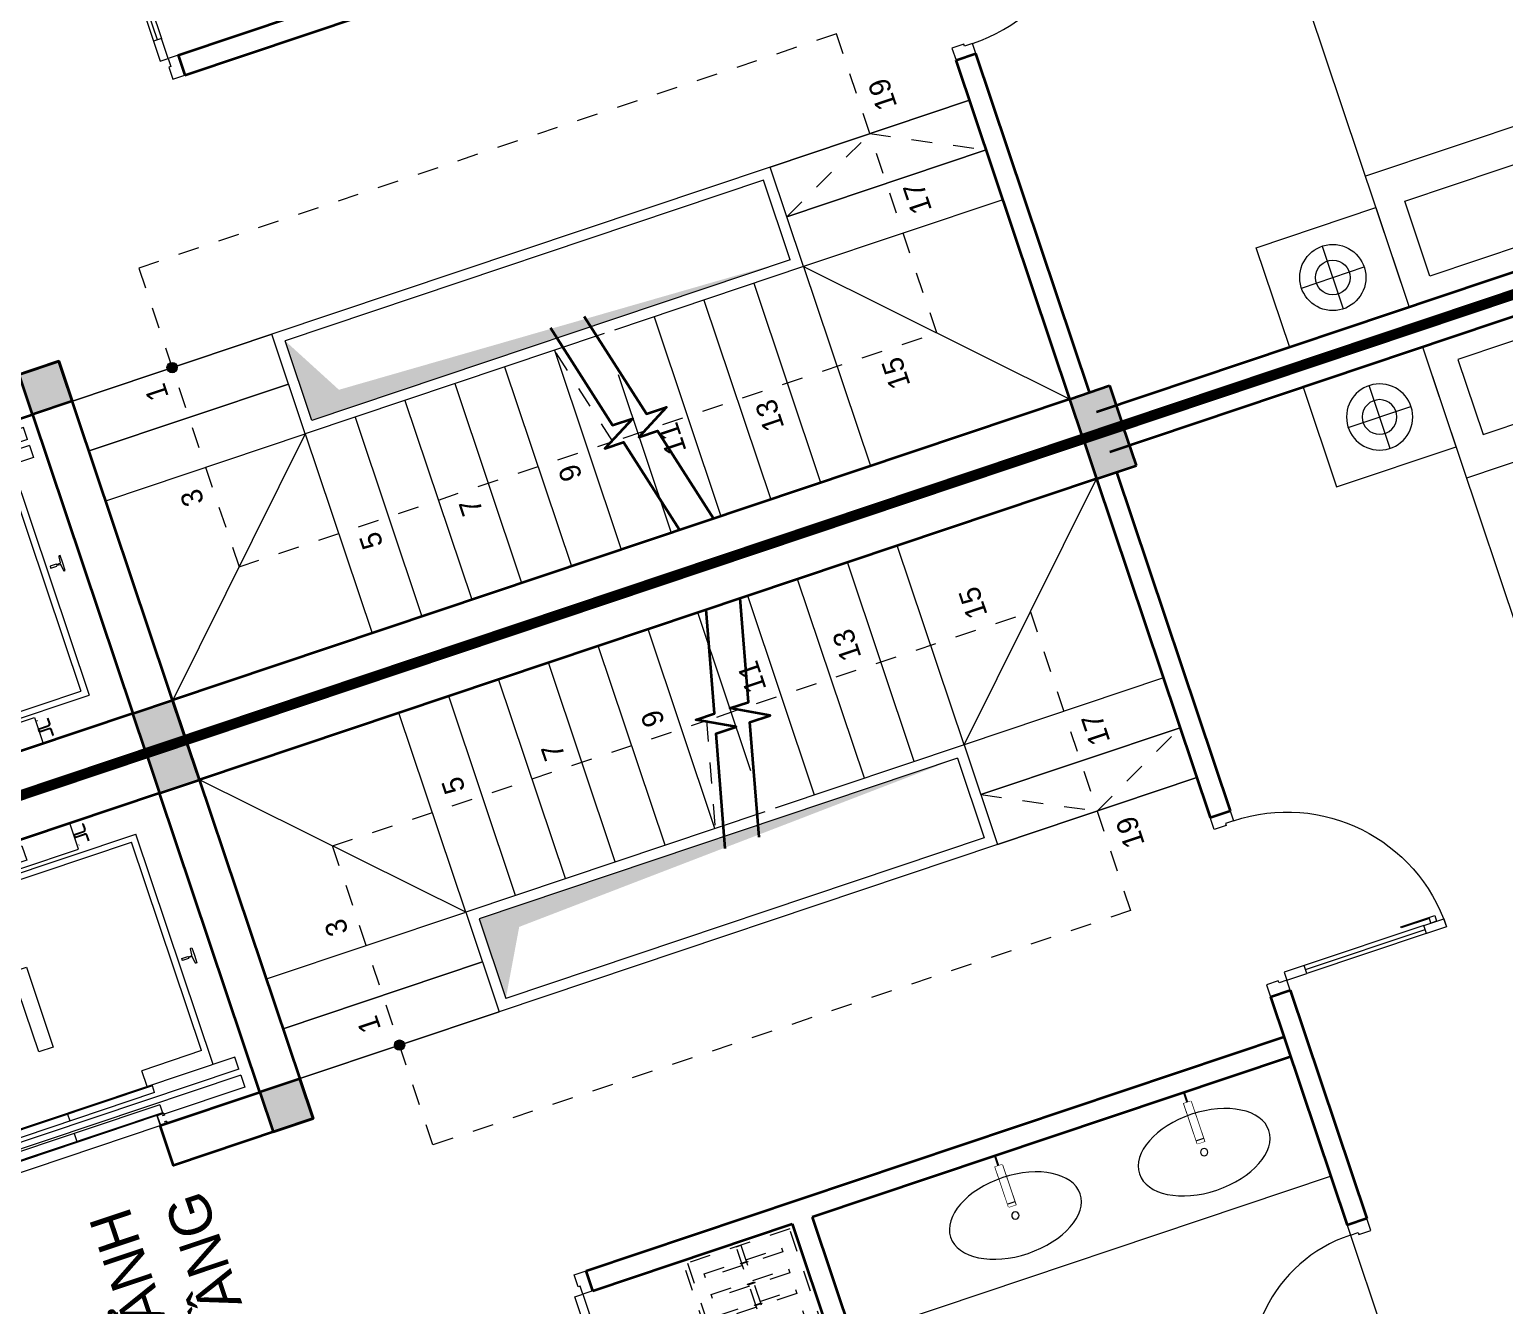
# Model space of a CAD drawing. Header units: metres. Extents: x 568332 to 569219, y 2065964 to 2066430.
# Drawn here: x 568604.27 to 568611.28, y 2066194.22 to 2066200.29 of the extents above; entities that cross this region are included whole.
import ezdxf

# ---------------------------------------------------------------- set-up
doc = ezdxf.new("R2010")
doc.units = ezdxf.units.M
for name, pattern in [('$AUDIT_BAD_LTYPE2', [0]), ('CENTER', [2, 1.25, -0.25, 0.25, -0.25]), ('HIDDEN', [0.375, 0.25, -0.125]), ('HIDDEN2', [0.1875, 0.125, -0.0625]), ('X-5M-G-MB PHONGNGU$0$HIDDEN2', [0.1875, 0.125, -0.0625])]:
    doc.linetypes.add(name, pattern=pattern)
doc.layers.get('0').update_dxf_attribs({"linetype": 'CONTINUOUS'})
doc.layers.get('DEFPOINTS').update_dxf_attribs({"linetype": 'CONTINUOUS'})
for name, color, linetype, lineweight in [('-CENTER', 143, 'CENTER', 13), ('-CONCRETE', 1, 'CONTINUOUS', 35), ('-DOOR', 137, 'CONTINUOUS', 9), ('-FURNITURE', 46, 'CONTINUOUS', 9), ('-HATCH', 8, 'CONTINUOUS', 5), ('-KH', 143, 'CONTINUOUS', 13), ('-LINE1', 7, 'CONTINUOUS', 18), ('-LINE2', 252, 'CONTINUOUS', 9), ('-TEXT', 7, 'CONTINUOUS', 15), ('-WALL', 4, 'CONTINUOUS', 35)]:
    doc.layers.add(name, color=color, linetype=linetype, lineweight=lineweight)
doc.layers.add('-RANH GIOI LO DAT', color=12, linetype='CONTINUOUS')
doc.styles.add('T1', font='', dxfattribs={"height": 200})
doc.styles.add('vnavanth', font='', dxfattribs={"width": 0.8})
doc.styles.get('T1').set_extended_font_data('VNgeometric Light')
doc.styles.get('vnavanth').set_extended_font_data('.VnAvantH')

# ---------------------------------------------------------------- blocks, each defined once
blk = doc.blocks.new('Sink_Cicle')
blk.add_lwpolyline([(17.49999987077899, -50.00226151314564), (-17.49999987077899, -49.99773848685436), (-17.51615354442038, -252.2967581441626), (17.48384613892995, -252.3012811850058)], close=True)
blk.add_circle((0, -300), 17.5)
at = {"layer": 'DEFPOINTS'}
blk.add_line((0, -100), (0, 0), dxfattribs=at)
blk.add_wipeout([(17.499999870775355, -50.00226151314928), (-17.49999987078263, -49.99773848685436), (-17.516153544427652, -252.29675814416623), (17.48384613892631, -252.3012811850058)])
at = {"layer": '-FURNITURE', "linetype": 'Continuous'}
blk.add_ellipse((0, -300), major_axis=(-325, 0), ratio=0.5846153846153846, dxfattribs=at)
blk.add_line((-17.51421511289664, -237.2967582757119), (17.48578462866135, -237.3012813020032))
blk = doc.blocks.new('*U238')
at = {"linetype": 'X-5M-G-MB PHONGNGU$0$HIDDEN2'}
for points in [[(0, 600.0000000004657), (0, 0), (1254.545454600615, -3.99789616864818e-10), (1254.545454600615, 600.0000000000658)], [(1234.545454600615, 579.9996613719925), (1234.545454600615, 19.99966137199266), (20, 20.00000000046566), (20, 580.0000000004657)], [(1234.545454600615, 286.6991212950747), (1234.545454600615, 313.0991212949815), (20, 313.0991212953813), (19.99999859370291, 286.6991212952417)], [(113.7817614636733, 319.1750910408318), (109.4317788550979, 319.1750910408318), (109.4317788550979, 280.441767644881), (113.7817614636733, 280.441767644881)], [(227.7817614636733, 319.1750910407849), (223.4317788550979, 319.1750910407849), (223.4317788550979, 280.4417676448341), (227.7817614636733, 280.4417676448341)], [(341.7817614636733, 319.175091040738), (337.4317788550979, 319.175091040738), (337.4317788550979, 280.4417676447872), (341.7817614636733, 280.4417676447872)], [(455.7817614636733, 319.1750910406911), (451.4317788550979, 319.1750910406911), (451.4317788550979, 280.4417676447403), (455.7817614636733, 280.4417676447403)], [(569.7817614636733, 319.1750910406442), (565.431778855098, 319.1750910406442), (565.431778855098, 280.4417676446934), (569.7817614636733, 280.4417676446934)], [(683.7817614636733, 319.1750910405973), (679.431778855098, 319.1750910405973), (679.431778855098, 280.4417676446465), (683.7817614636733, 280.4417676446465)], [(797.7817614636733, 319.1750910405504), (793.431778855098, 319.1750910405504), (793.431778855098, 280.4417676445996), (797.7817614636733, 280.4417676445996)], [(911.7817614636733, 319.1750910405035), (907.431778855098, 319.1750910405035), (907.431778855098, 280.4417676445527), (911.7817614636733, 280.4417676445527)], [(1025.781761463673, 319.1750910404566), (1021.431778855098, 319.1750910404566), (1021.431778855098, 280.4417676445057), (1025.781761463673, 280.4417676445057)], [(1139.781761463673, 319.1750910404097), (1135.431778855098, 319.1750910404097), (1135.431778855098, 280.4417676444588), (1139.781761463673, 280.4417676444588)]]:
    blk.add_lwpolyline(points, close=True, dxfattribs=at)
for points in [[(122.2409142897814, 313.1103512093413), (122.2409142897814, 515.2497102723445), (100.1765458012815, 515.2497102723445), (100.1765458012815, 313.1103512093413)], [(236.2409142897814, 313.1103512092944), (236.2409142897814, 515.2497102722975), (214.1765458012815, 515.2497102722975), (214.1765458012815, 313.1103512092944)], [(350.2409142897814, 313.1103512092475), (350.2409142897814, 515.2497102722507), (328.1765458012815, 515.2497102722507), (328.1765458012815, 313.1103512092475)], [(464.2409142897814, 313.1103512092006), (464.2409142897814, 515.2497102722037), (442.1765458012815, 515.2497102722037), (442.1765458012815, 313.1103512092006)], [(578.2409142897814, 313.1103512091537), (578.2409142897814, 515.2497102721569), (556.1765458012815, 515.2497102721569), (556.1765458012815, 313.1103512091537)], [(692.2409142897814, 313.1103512091068), (692.2409142897814, 515.24971027211), (670.1765458012815, 515.24971027211), (670.1765458012815, 313.1103512091068)], [(806.2409142897814, 313.1103512090599), (806.2409142897814, 515.249710272063), (784.1765458012815, 515.249710272063), (784.1765458012815, 313.1103512090599)], [(920.2409142897814, 313.110351209013), (920.2409142897814, 515.2497102720162), (898.1765458012815, 515.2497102720162), (898.1765458012815, 313.110351209013)], [(1034.240914289781, 313.1103512089661), (1034.240914289781, 515.2497102719692), (1012.176545801281, 515.2497102719692), (1012.176545801281, 313.1103512089661)], [(1148.240914289781, 313.1103512089192), (1148.240914289781, 515.2497102719224), (1126.176545801281, 515.2497102719224), (1126.176545801281, 313.1103512089192)], [(100.1765458012815, 286.7103512094345), (100.1765458012815, 92.0852110228024), (122.2409142897814, 92.0852110228024), (122.2409142897814, 286.7103512094345)], [(214.1765458012815, 286.7103512093876), (214.1765458012815, 92.08521102275549), (236.2409142897814, 92.08521102275549), (236.2409142897814, 286.7103512093876)], [(328.1765458012815, 286.7103512093407), (328.1765458012815, 92.08521102270858), (350.2409142897814, 92.08521102270858), (350.2409142897814, 286.7103512093407)], [(442.1765458012815, 286.7103512092938), (442.1765458012815, 92.08521102266168), (464.2409142897814, 92.08521102266168), (464.2409142897814, 286.7103512092938)], [(556.1765458012815, 286.7103512092469), (556.1765458012815, 92.08521102261477), (578.2409142897814, 92.08521102261477), (578.2409142897814, 286.7103512092469)], [(670.1765458012815, 286.7103512092), (670.1765458012815, 92.08521102256786), (692.2409142897814, 92.08521102256786), (692.2409142897814, 286.7103512092)], [(784.1765458012815, 286.7103512091531), (784.1765458012815, 92.08521102252095), (806.2409142897814, 92.08521102252095), (806.2409142897814, 286.7103512091531)], [(898.1765458012815, 286.7103512091062), (898.1765458012815, 92.08521102247404), (920.2409142897814, 92.08521102247404), (920.2409142897814, 286.7103512091062)], [(1012.176545801281, 286.7103512090592), (1012.176545801281, 92.08521102242715), (1034.240914289781, 92.08521102242715), (1034.240914289781, 286.7103512090592)], [(1126.176545801281, 286.7103512090123), (1126.176545801281, 92.08521102238024), (1148.240914289781, 92.08521102238024), (1148.240914289781, 286.7103512090123)]]:
    blk.add_lwpolyline(points, dxfattribs=at)
blk = doc.blocks.new('X-5M-DH-2-CORE$0$A$C75E80C28')
at = {"layer": '-LINE2', "linetype": 'Continuous', "ltscale": 2}
for p, q in [((-510.0000099998433, -21.5000000000291), (-510.0000099998579, -50.60000000000582)), ((-506.8000099998899, -21.5000000000291), (-510.0000099998433, -21.5000000000291)), ((-506.8000099998899, -21.5000000000291), (-506.8000099999044, -50.60000000000582)), ((-456.2000100000296, -56.79999999998836), (-500.6000099999364, -56.80000000001746)), ((-456.2000100000441, -60), (-500.600009999951, -60.0000000000291)), ((-456.2000100000296, -70), (-500.6000099999364, -70.0000000000291)), ((-453.2000100000441, -63), (-453.2000100000296, -67)), ((-450.0000099998579, -63), (-450.0000099998433, -67)), ((450.0000100000616, -63), (450.0000100000761, -67)), ((453.200010000015, -63), (453.2000100000296, -67)), ((456.2000100000296, -56.79999999998836), (500.6000100000529, -56.79999999998836)), ((456.200010000015, -60), (500.6000100000383, -60)), ((456.2000100000296, -70), (500.6000100000529, -70)), ((506.8000100001227, -21.5), (510.0000100000761, -21.5)), ((506.8000100001227, -21.5), (506.8000100001082, -50.59999999997672)), ((510.0000100000761, -21.5), (510.0000100000616, -50.59999999997672)), ((-556.8000102631631, -112.4999999912397), (-560.0000102631166, -112.4999999912397)), ((-510.0000099998579, -108.5000000000291), (-510.0000099998433, -79.39999999999418)), ((-506.8000099999044, -108.5000000000291), (-506.8000099998899, -79.39999999999418)), ((-456.2000100000296, -73.19999999995343), (-500.6000099999364, -73.19999999998254)), ((456.2000100000296, -73.19999999995343), (500.6000100000529, -73.19999999995343)), ((456.800009736864, -112.4999999912397), (460.0000097368174, -112.4999999912397)), ((506.8000100001227, -108.5), (506.8000100001227, -79.39999999996508)), ((510.0000100000761, -108.5), (510.0000100000761, -79.39999999996508)), ((-731.0000002632733, -148.9999999649008), (730.9999997367267, -148.9999999649299)), ((-731.0000002698944, -1304.999999934109), (-731.0000002632733, -148.9999999649008)), ((-700.0000002632733, -178.9999999649008), (699.9999997367267, -178.9999999649299)), ((-700.0000002699089, -1224.999999934109), (-700.0000002632733, -178.9999999649008)), ((699.9999997300911, -1224.999999934109), (699.9999997367267, -178.9999999649299)), ((730.9999997301056, -1304.999999934109), (730.9999997367267, -148.9999999649299)), ((-700.0000002699089, -1224.999999934109), (-400.0000002699089, -1224.999999934138)), ((-400.0000002698944, -1304.999999934138), (-400.0000002699089, -1224.999999934138)), ((699.9999997300911, -1224.999999934109), (399.9999997300911, -1224.999999934109)), ((399.9999997301056, -1304.999999934109), (399.9999997300911, -1224.999999934109)), ((839.9999997301056, -1304.999999934109), (-840.0000002698944, -1304.999999934109)), ((-840.0000002698944, -1364.999999934109), (-840.0000002698944, -1304.999999934109)), ((424.9999997301056, -1308.999999934109), (-425.0000002698944, -1308.999999934109)), ((-425.0000002699089, -1342.999999934109), (-425.0000002698944, -1308.999999934109)), ((-2.6989437174052e-07, -1308.999999934109), (-2.699089236557484e-07, -1342.999999934109)), ((424.9999997300911, -1342.999999934109), (424.9999997301056, -1308.999999934109)), ((839.9999997301056, -1364.999999934109), (839.9999997301056, -1304.999999934109)), ((839.9999997301056, -1364.999999934109), (-840.0000002698944, -1364.999999934109)), ((839.9999997301056, -1394.999999934109), (-840.0000002698944, -1394.999999934109)), ((-840.0000002698944, -1394.999999934109), (-840.0000002698944, -1454.999999934109)), ((424.9999997300911, -1342.999999934109), (-425.0000002699089, -1342.999999934109)), ((839.9999997301056, -1394.999999934109), (839.9999997301056, -1454.999999934109)), ((-840.0000002698944, -1454.999999934109), (-435.0000002698944, -1454.999999934109)), ((-435.0000002698944, -1449.999999934109), (-435.0000002699089, -1459.999999934109)), ((-435.0000002698944, -1449.999999934109), (-400.0000002698944, -1449.999999934138)), ((-435.0000002699089, -1459.999999934109), (-425.0000002699089, -1459.999999934109)), ((-433.4000002698012, -1451.599999934086), (-433.4000002698012, -1458.399999934074)), ((-433.4000002698012, -1451.599999934086), (-401.6000002697547, -1451.599999934086)), ((-433.4000002698012, -1458.399999934074), (-425.0000002698944, -1458.399999934074)), ((429.9999997300911, -1405.999999934138), (-430.0000002699089, -1405.999999934109)), ((-430.0000002699089, -1405.999999934109), (-430.0000002698944, -1445.999999934109)), ((429.9999997301056, -1445.999999934138), (-430.0000002698944, -1445.999999934109)), ((-425.0000002698944, -1458.399999934074), (-425.0000002699089, -1459.999999934109)), ((-401.6000002697547, -1451.599999934086), (-401.6000002697256, -1498.399999934074)), ((399.9999997301056, -1449.999999934109), (-400.0000002698944, -1449.999999934138)), ((-400.0000002698944, -1449.999999934138), (-400.0000002698653, -1499.999999934138)), ((-2.699089236557484e-07, -1405.999999934109), (-2.6989437174052e-07, -1445.999999934109)), ((399.9999997301056, -1449.999999934109), (399.9999997301347, -1499.999999934109)), ((434.9999997301056, -1449.999999934109), (399.9999997301056, -1449.999999934109)), ((401.5999997301988, -1451.599999934086), (401.5999997302279, -1498.399999934074)), ((433.3999997302453, -1451.599999934086), (401.5999997301988, -1451.599999934086)), ((433.3999997302453, -1458.399999934074), (424.9999997301056, -1458.399999934074)), ((424.9999997301056, -1458.399999934074), (424.9999997301056, -1459.999999934109)), ((434.9999997301056, -1459.999999934109), (424.9999997301056, -1459.999999934109)), ((429.9999997300911, -1405.999999934138), (429.9999997301056, -1445.999999934138)), ((433.3999997302453, -1451.599999934086), (433.3999997302453, -1458.399999934074)), ((434.9999997301056, -1449.999999934109), (434.9999997301056, -1459.999999934109)), ((839.9999997301056, -1454.999999934109), (434.9999997301056, -1454.999999934109)), ((-435.0000002698653, -1489.999999934109), (-435.0000002698653, -1499.999999934109)), ((-435.0000002698653, -1489.999999934109), (-425.0000002698653, -1489.999999934109)), ((-435.0000002698653, -1499.999999934109), (-400.0000002698653, -1499.999999934138)), ((-433.4000002697721, -1491.599999934086), (-433.4000002697721, -1498.399999934074)), ((-433.4000002697721, -1491.599999934086), (-425.0000002698653, -1491.599999934086)), ((-433.4000002697721, -1498.399999934074), (-401.6000002697256, -1498.399999934074)), ((-425.0000002698653, -1489.999999934109), (-425.0000002698653, -1491.599999934086)), ((434.9999997301347, -1499.999999934109), (399.9999997301347, -1499.999999934109)), ((433.3999997302744, -1498.399999934074), (401.5999997302279, -1498.399999934074)), ((424.9999997301347, -1489.999999934109), (424.9999997301347, -1491.599999934086)), ((434.9999997301347, -1489.999999934109), (424.9999997301347, -1489.999999934109)), ((433.3999997302744, -1491.599999934086), (424.9999997301347, -1491.599999934086)), ((433.3999997302744, -1491.599999934086), (433.3999997302744, -1498.399999934074)), ((434.9999997301347, -1489.999999934109), (434.9999997301347, -1499.999999934109))]:
    blk.add_line(p, q, dxfattribs=at)
for points in [[(-450.0000000000146, 0), (-450, -130), (450, -130), (449.9999999999854, 0)], [(-200, -29), (200.0000000001164, -29), (200.0000000001164, -101), (-200, -101)], [(-36.0000002632587, -583.9999999649008), (35.9999997367413, -583.9999999649008), (35.99999973675585, -983.9999999649008), (-36.00000026324415, -983.9999999649008)]]:
    blk.add_lwpolyline(points, close=True, dxfattribs=at)
for points in [[(-780.0000002632587, -788.9999999649008), (-751.0000002632587, -788.9999999649299, 0.414213562373095), (-750.0000002632733, -787.9999999649008), (-750.0000002632587, -783.9999999649008), (-750.0000002632587, -779.9999999649008, 0.414213562373095), (-751.0000002632733, -778.9999999649299), (-780.0000002632733, -778.9999999649881, -0.2569775838576673), (-784.1207396915852, -781.9399999648449), (-797.9000002631656, -781.939999964874, -0.414213562373095), (-800.9000002631656, -778.939999964874), (-804.0000002632587, -749.4999999649008, 0.414213562373095), (-807.0000002632587, -746.4999999649008), (-812.0000002632587, -746.4999999649008), (-812.0000002632587, -783.9999999649008), (-812.0000002632587, -821.4999999649008), (-807.0000002632587, -821.4999999649008, 0.414213562373095), (-804.0000002632587, -818.4999999649008), (-800.9000002631656, -789.0599999648693, -0.414213562373095), (-797.9000002631656, -786.0599999648693), (-784.1207396915852, -786.0599999648402, -0.2569775838576673), (-780.0000002632587, -788.9999999647553)], [(779.9999997367413, -788.9999999649299), (750.9999997367413, -788.9999999649008, -0.414213562373095), (749.9999997367267, -787.9999999649299), (749.9999997367413, -783.9999999649299), (749.9999997367413, -779.9999999649299, -0.414213562373095), (750.9999997367267, -778.9999999649008), (779.9999997368432, -778.9999999650172, 0.2569775838576673), (784.1207391653006, -781.939999964874), (797.899999736881, -781.9399999648449, 0.414213562373095), (800.899999736881, -778.9399999648449), (803.9999997367413, -749.4999999649008, -0.414213562373095), (806.9999997367413, -746.4999999649008), (811.9999997367413, -746.4999999649008), (811.9999997367413, -783.9999999649008), (811.9999997367413, -821.4999999649008), (806.9999997367413, -821.4999999649008, -0.414213562373095), (803.9999997367413, -818.4999999649008), (800.899999736881, -789.0599999648402, 0.414213562373095), (797.899999736881, -786.0599999648402), (784.1207391653006, -786.0599999648693, 0.2569775838576672), (779.9999997368577, -788.9999999647844)]]:
    blk.add_lwpolyline(points, format="xyb", dxfattribs=at)
for centre, radius, start, end in [((-500.600009999951, -50.60000000000582), 9.400000000001475, 180, 270), ((-500.6000099999364, -79.39999999999418), 9.399999999997844, 90, 180), ((-500.600009999951, -50.60000000000582), 6.200000000004374, 180, 270), ((-456.2000100000441, -63), 6.19999999999713, 0, 90), ((-456.2000100000441, -63), 3.000000000000045, 0, 90), ((-456.2000100000296, -67), 6.20000000000076, 270, 0), ((-456.2000100000296, -67), 2.999999999999834, 270, 0), ((456.200010000015, -63), 6.19999999999713, 90, 180), ((456.2000100000296, -67), 6.20000000000076, 180, 270), ((456.200010000015, -63), 3.000000000000045, 90, 180), ((456.2000100000296, -67), 2.999999999999834, 180, 270), ((500.6000100000383, -50.59999999997672), 6.200000000004374, 270, 0), ((500.6000100000383, -50.59999999997672), 9.400000000001475, 270, 0), ((500.6000100000529, -79.39999999996508), 9.399999999997844, 0, 90), ((-500.6000099999364, -79.39999999999418), 6.19999999999734, 90, 180), ((500.6000100000529, -79.39999999996508), 6.19999999999734, 0, 90)]:
    blk.add_arc(centre, radius, start, end, dxfattribs=at)
blk = doc.blocks.new('A$C5C575821')
at = {"layer": '-CONCRETE'}
h = blk.add_hatch(color=256, dxfattribs=at)
h.dxf.hatch_style = 1
h.paths.add_polyline_path([(-0.00237559899687767, 200.0000000000146), (-0.00237559899687767, 1.455191522836685e-11), (199.9976244010031, 1.455191522836685e-11), (199.9976244010031, 200.0000000000146)])
blk.add_lwpolyline([(-0.00237559899687767, 1.455191522836685e-11), (199.9976244010031, 1.455191522836685e-11), (199.9976244010031, 200.0000000000146), (-0.00237559899687767, 200.0000000000146)], close=True, dxfattribs=at)
blk = doc.blocks.new('A$C3F71457E')
at = {"layer": '-CONCRETE'}
blk.add_lwpolyline([(-8.760252967476845e-09, -100.0000002632005), (0, 400), (-1500, 400.0000000000582), (-1500.00000001755, -1399.999999999942), (-1.754960976541042e-08, -1400), (-7.895869202911854e-08, -900.0000002632005), (199.9999999912397, -900.0000002982852), (199.9999999824504, -1600), (-1700.00000001755, -1600), (-1700, 600), (200, 600), (199.9999999912397, -100.0000002982852), (6.140908226370811e-08, -100.0000002632005)], dxfattribs=at)
at = {"layer": '-LINE1'}
blk.add_line((-7.895869202911854e-08, -900.0000002632005), (-8.760252967476845e-09, -100.0000002632005), dxfattribs=at)
at = {"layer": '-WALL'}
for p in [(-1699.997624401003, 399.9999999999854), (0.00237559899687767, 399.9999999999854), (-1699.997624401081, -1599.999999999959), (0.002375601565972829, -1600.000000021305)]:
    blk.add_blockref('A$C5C575821', p, dxfattribs=at)
at = {"color": 2, "rotation": 90}
blk.add_blockref('X-5M-DH-2-CORE$0$A$C75E80C28', (-1500.00000000876, -499.9999999999418), dxfattribs=at)
blk = doc.blocks.new('*U198')
at = {"linetype": '$AUDIT_BAD_LTYPE2'}
for p, q in [((70, 100), (70, 700.0000000000018)), ((90, 700.0000000000018), (90, 100))]:
    blk.add_line(p, q, dxfattribs=at)
for points in [[(50, 700.0000000000018), (90, 700.0000000000018), (90, 800.0000000000018), (50, 800.0000000000018), (50, 700.0000000000018)], [(50, 702.9059272893373), (50, 100)], [(50, 100), (90, 100), (90, 0), (50, 0), (50, 100)]]:
    blk.add_lwpolyline(points)
for points in [[(118.2698876160139, 594.515618111911), (118.2698876160139, 764.1349438079942), (90, 764.1349438079942), (90, 735.8650561920094), (112.6159100928053, 735.8650561920094), (112.6159100928053, 594.515618111911)], [(0, 0), (50, 0), (50, -40), (60, -40), (60, -100.0001724930771), (0, -100.0001724930771)], [(900.0000000000018, -1.262177448353619e-28), (850.0000000000018, -1.262177448353619e-28), (850.0000000000018, -40.00000000000001), (840.0000000000018, -40.00000000000001), (840.0000000000018, -100.0001724930771), (900.0000000000018, -100.0001724930771)]]:
    blk.add_lwpolyline(points, close=True)
at = {"linetype": '$AUDIT_BAD_LTYPE2', "ltscale": 0.3}
blk.add_arc((50, 0), 800.0000000000019, 0, 90, dxfattribs=at)
blk = doc.blocks.new('*U149')
at = {"linetype": '$AUDIT_BAD_LTYPE2'}
for p, q in [((70, 100), (70, 699.9999999999982)), ((90, 699.9999999999982), (90, 100))]:
    blk.add_line(p, q, dxfattribs=at)
for points in [[(50, 699.9999999999982), (90, 699.9999999999982), (90, 799.9999999999982), (50, 799.9999999999982), (50, 699.9999999999982)], [(50, 702.9059272893337), (50, 100)], [(50, 100), (90, 100), (90, 0), (50, 0), (50, 100)]]:
    blk.add_lwpolyline(points)
for points in [[(118.2698876160139, 594.5156181119073), (118.2698876160139, 764.1349438079906), (90, 764.1349438079906), (90, 735.8650561920058), (112.6159100928053, 735.8650561920058), (112.6159100928053, 594.5156181119073)], [(0, 0), (50, 0), (50, -40), (60, -40), (60, -99.99999999999272), (0, -99.99999999999272)], [(899.9999999999982, 1.3252863207713e-28), (849.9999999999982, 1.3252863207713e-28), (849.9999999999982, -40.00000000000001), (839.9999999999982, -40.00000000000001), (839.9999999999982, -99.99999999999272), (899.9999999999982, -99.99999999999272)]]:
    blk.add_lwpolyline(points, close=True)
at = {"linetype": '$AUDIT_BAD_LTYPE2', "ltscale": 0.3}
blk.add_arc((50, 0), 799.9999999999982, 0, 90, dxfattribs=at)
blk = doc.blocks.new('A$C8a974c9c')
for p, q in [((1750.087982669494, 2957.416116623174), (1750.087982669657, 2642.58393779996)), ((1592.671893257969, 2800.000027211493), (1907.504072081182, 2800.000027211652)), ((1342.999452652235, 2500.000027214177), (1342.999452652119, 700.000027214177)), ((1750.087982669345, 242.5839378051005), (1750.087982669549, 557.4161166283138)), ((1592.67189325784, 400.0000272168018), (1907.504072081053, 400.0000272166017))]:
    blk.add_line(p, q)
for points in [[(1999.999452652235, 3100.000027209127), (1500.176512686827, 3100.000027209127), (1500.176512686827, 2500.000027214177), (1999.999452652235, 2500.000027214177)], [(1890.999452652235, 2360.000027214177), (1514.499452652235, 2360.000027214177), (1514.499452652148, 1642.500027214177), (1890.999452652148, 1642.500027214177)], [(1890.99945265209, 840.000027214177), (1514.49945265209, 840.000027214177), (1514.499452652148, 1557.500027214177), (1890.999452652148, 1557.500027214177)], [(1999.999452652119, 100.0000272192265), (1500.17651268671, 100.0000272192265), (1500.17651268671, 700.000027214177), (1999.999452652119, 700.000027214177)]]:
    blk.add_lwpolyline(points, close=True)
blk.add_lwpolyline([(1999.999452652235, 2500.000027214177), (-0.0005473477649502456, 2500.000027214177), (-0.0005473478813655674, 700.000027214177), (1999.999452652119, 700.000027214177), (1999.999452652235, 2500.000027214177)])
for centre, radius in [((1750.087982669561, 2800.000027211581), 157.4160894116067), ((1750.087982669561, 2800.000027211581), 82.41608941160666), ((1750.087982669432, 400.0000272166926), 157.4160894116067), ((1750.087982669432, 400.0000272166926), 82.41608941160666)]:
    blk.add_circle(centre, radius)
blk = doc.blocks.new('*U18')
at = {"linetype": '$AUDIT_BAD_LTYPE2'}
for p, q in [((70, 100), (69.99999999999999, 599.9999999999982)), ((89.99999999999999, 599.9999999999982), (90, 100))]:
    blk.add_line(p, q, dxfattribs=at)
for points in [[(49.99999999999999, 599.9999999999982), (89.99999999999999, 599.9999999999982), (89.99999999999999, 699.9999999999982), (49.99999999999999, 699.9999999999982), (49.99999999999999, 599.9999999999982)], [(49.99999999999999, 602.9059272893337), (50, 100)], [(50, 100), (90, 100), (90, 0), (50, 0), (50, 100)]]:
    blk.add_lwpolyline(points)
for points in [[(118.2698876160139, 494.5156181119073), (118.2698876160139, 664.1349438079906), (89.99999999999999, 664.1349438079906), (89.99999999999999, 635.8650561920058), (112.6159100928053, 635.8650561920058), (112.6159100928053, 494.5156181119073)], [(0, 0), (50, 0), (50, -40), (60, -40), (60, -100.0001724930698), (0, -100.0001724930698)], [(799.9999999999982, 7.105427357601134e-15), (749.9999999999982, 7.105427357601134e-15), (749.9999999999982, -40), (739.9999999999982, -40), (739.9999999999982, -100.0001724930698), (799.9999999999982, -100.0001724930698)]]:
    blk.add_lwpolyline(points, close=True)
at = {"linetype": '$AUDIT_BAD_LTYPE2', "ltscale": 0.3}
blk.add_arc((50, 0), 699.9999999999982, 0, 90, dxfattribs=at)
blk = doc.blocks.new('M21-T3')
at = {"layer": '-HATCH', "true_color": 0x8c8896}
h = blk.add_hatch(color=252, dxfattribs=at)
h.dxf.hatch_style = 1
edge = h.paths.add_edge_path()
edge.add_arc((204412.5912696313, -292655.0759057046), 24.62566289535607, 0, 360)
h = blk.add_hatch(color=252, dxfattribs=at)
h.dxf.hatch_style = 1
h.paths.add_polyline_path([(204462.5912696313, -293205.0759057046), (204862.3067523825, -293205.0759057046), (204862.3067523827, -295605.0759057042), (204764.7657269118, -293373.6251953959)])
at = {"layer": '-FURNITURE'}
blk.add_lwpolyline([(203012.2101038239, -296654.5874765085), (203012.2101038239, -294254.5874765085), (202412.2101038239, -294254.5874765085), (202412.2101038239, -296654.5874765085)], close=True, dxfattribs=at)
at = {"layer": '-HATCH'}
blk.add_line((202167.0753608702, -296654.5873040154), (201367.0753608702, -296654.5873040154), dxfattribs=at)
at = {"layer": '-KH', "linetype": 'HIDDEN2', "ltscale": 5}
blk.add_line((205412.3067523834, -294530.073390417), (204912.306752383, -294405.0759057046), dxfattribs=at)
for points in [[(205412.3067523834, -294581.6122717424), (205412.3067523834, -296155.0759057051), (203912.7335282559, -296155.0759057051), (203912.7335282559, -292655.0759057046), (205412.3067523834, -292655.0759057046), (205412.3067523834, -294530.073390417)], [(204662.449011007, -295655.0759057032), (204412.5912696315, -296155.0759057032), (204662.4490110069, -296654.4232988295)]]:
    blk.add_lwpolyline(points, dxfattribs=at)
at = {"layer": '-KH'}
blk.add_circle((204412.5912696313, -292655.0759057046), 24.62566289535607, dxfattribs=at)
at = {"layer": '-LINE1'}
for p, q in [((204412.5912696313, -293155.0759057046), (204412.5912696313, -292155.0759057046)), ((204412.5912696313, -292155.0759057046), (204412.5912696315, -293155.0759057046)), ((204662.4490110069, -293155.0759057046), (204662.4490110069, -292155.0759057046)), ((204662.4490110069, -292155.0759057046), (204662.4490110069, -293155.0759057046)), ((204912.3067523825, -292155.0759057046), (204912.3067523825, -293155.0759057046)), ((204912.3067523825, -293155.0759057046), (204412.5912696313, -293155.0759057046)), ((204412.5912696316, -295655.0759057042), (204412.5912696313, -293155.0759057046)), ((204912.3067523831, -294655.0759057042), (204912.3067523825, -293155.0759057046)), ((204862.3067523825, -293205.0759057046), (204462.5912696313, -293205.0759057046)), ((204462.5912696323, -295605.0759057042), (204462.5912696313, -293205.0759057046)), ((204862.3067523827, -295605.0759057042), (204862.3067523825, -293205.0759057046)), ((204912.3067523834, -295655.0759057042), (204912.3067523831, -294706.6147870298)), ((204862.3067523827, -295605.0759057042), (204462.5912696323, -295605.0759057042)), ((204912.3067523825, -295655.0759057042), (204412.5912696313, -295655.0759057042)), ((204412.5912696313, -295655.0759057042), (204412.5912696313, -296655.0759057042)), ((204412.5912696313, -296655.0759057042), (204412.5912696315, -295655.0759057042)), ((204662.4490110069, -295655.0759057042), (204662.4490110069, -296655.0759057042)), ((204662.4490110069, -296655.0759057042), (204662.4490110069, -295655.0759057042)), ((204912.3067523825, -296655.0759057042), (204912.3067523825, -295655.0759057042)), ((204912.3067523834, -295655.0759057042), (205912.2866304898, -296654.5874765085))]:
    blk.add_line(p, q, dxfattribs=at)
at = {"layer": '-LINE1', "lineweight": 18}
for p, q in [((204912.3067523825, -293155.0759057046), (205912.2866304898, -292154.5874766831)), ((204912.3067523825, -293155.0759057046), (205912.3361021394, -293155.0759057046)), ((204912.3067523827, -293405.0759057044), (205912.3361021396, -293405.0759057044)), ((204912.3067523823, -293655.0759057044), (205912.3361021391, -293655.0759057044)), ((204912.3067523823, -293905.0759057044), (205912.3361021391, -293905.0759057044)), ((204912.3067523823, -294155.0759057044), (205912.3361021391, -294155.0759057044)), ((204912.3067523823, -294405.0759057044), (205912.3361021391, -294405.0759057044)), ((205118.4581294449, -294655.0759057044), (205912.3361021391, -294655.0759057044)), ((204912.306752383, -294905.0759057044), (205912.3361021398, -294905.0759057044)), ((204912.3067523825, -295155.0759057044), (205912.3361021394, -295155.0759057044)), ((204912.306752383, -295405.0759057044), (205912.3361021398, -295405.0759057044)), ((204912.3067523825, -295655.0759057042), (205912.3361021394, -295655.0759057042))]:
    blk.add_line(p, q, dxfattribs=at)
at = {"layer": '-RANH GIOI LO DAT', "linetype": 'HIDDEN', "ltscale": 10, "const_width": 50}
blk.add_lwpolyline([(200110.8574349315, -304701.0123037565), (206112.210104198, -304561.3873508049), (206112.2101038415, -284454.0990485246), (195112.2101036999, -284454.0990484911), (195112.210104275, -299817.3087351976)], close=True, dxfattribs=at)
at = {"layer": '-WALL', "linetype": 'Continuous', "ltscale": 10}
for p, q in [((206114.1043528446, -301997.8789231668), (206112.2101038415, -286454.0990484254)), ((205912.2101038415, -296654.5874765085), (205912.2101038415, -292154.099047662)), ((206012.210137441, -301797.8789022046), (206012.2101038415, -296754.5874765085))]:
    blk.add_line(p, q, dxfattribs=at)
at = {"layer": '-WALL'}
for p, q in [((203012.210103824, -293154.5874765085), (203012.2101038243, -294154.5874765085)), ((203012.210103824, -293154.5874765085), (203112.2101038239, -293154.5874765085)), ((203112.2101038239, -293154.5874765085), (203112.2101038239, -296654.5874765085)), ((203012.2101038243, -294154.5874765085), (199312.2101036771, -294154.5874765085)), ((203012.2101038239, -294254.5874765085), (199312.2101036824, -294254.5874765085)), ((203312.4006867275, -296654.5874765085), (202167.0753608702, -296654.5874765085)), ((202167.0753608702, -296754.5874765085), (202167.0753608702, -296654.5874765085)), ((203312.4006867276, -296654.5874765085), (203312.4006867276, -296754.5874765085)), ((205912.2101038415, -296654.5874765085), (204212.4006867275, -296654.5874765085)), ((204212.4006867276, -296654.5874765085), (204212.4006867275, -296754.5874765085)), ((203312.4006867276, -296754.5874765085), (202167.0753608702, -296754.5874765085)), ((205912.2101038415, -296754.5874765085), (204212.4006867275, -296754.5874765085))]:
    blk.add_line(p, q, dxfattribs=at)
for points in [[(204806.0638214085, -294420.7007670917), (205338.5171898649, -294553.8102024766), (205338.5171898649, -294655.0759057046), (205431.8681403361, -294483.4208554837), (205431.8681403361, -294577.1472551574), (205912.2101038414, -294697.2292216576)], [(204806.0638214085, -294590.74382003), (205338.5171898649, -294723.8532554149), (205338.5171898649, -294825.1189586429), (205431.8681403361, -294653.463908422), (205431.8681403361, -294747.1903080957), (205912.2101038414, -294867.2722745959)]]:
    blk.add_lwpolyline(points, dxfattribs=at)
at = {"layer": '-DOOR', "rotation": 90.00000000000001}
blk.add_blockref('*U198', (203012.210103824, -293154.5874765085), dxfattribs=at)
at = {"layer": '-DOOR'}
blk.add_blockref('*U18', (201367.0753608702, -296654.5873040152), dxfattribs=at)
at = {"layer": '-DOOR', "xscale": -1, "rotation": 180}
blk.add_blockref('*U149', (203312.4006867276, -296754.5874765085), dxfattribs=at)
at = {"layer": '-FURNITURE', "extrusion": (0, 0, -1), "xscale": 0.916666666665974, "yscale": 0.916666666665974, "zscale": -0.916666666665974}
blk.add_blockref('*U238', (-203012.2101038243, -294154.5874765085), dxfattribs=at)
at = {"layer": '-FURNITURE', "xscale": -1, "rotation": 180}
blk.add_blockref('A$C8a974c9c', (204012.2106511893, -297624.6463519463), dxfattribs=at)
at = {"layer": '-WALL', "rotation": 180}
blk.add_blockref('A$C3F71457E', (204412.210103824, -291554.099047662), dxfattribs=at)
at = {"layer": '-WALL'}
for p in [(205912.2124794403, -292154.0990476648), (205912.2124794405, -296854.5874765115)]:
    blk.add_blockref('A$C5C575821', p, dxfattribs=at)
at = {"layer": '-TEXT', "color": 2, "style": 'vnavanth'}
for s, p in [('s¶nh', (203359.1659409094, -291190.0050602171)), ('tÇng', (203322.1609355045, -291555.3574375415))]:
    blk.add_text(s, height=199.9591899200177, dxfattribs=at).set_placement(p)
at = {"layer": '-TEXT', "style": 'T1'}
for s, p in [('1', (204514.1808657866, -292597.4451348901)), ('3', (205000.5317060316, -292597.4451348891)), ('5', (205464.712294922, -293339.9683698299)), ('7', (205464.712294922, -293839.9683698299)), ('9', (205464.712294922, -294339.9683698298)), ('11', (205464.6628232721, -294849.9973746163)), ('13', (205464.6628232721, -295326.3601082682)), ('15', (205464.6628232721, -295958.8815254999)), ('19', (204192.0025622817, -296320.8666199649)), ('17', (204708.0089891739, -296320.8666199648))]:
    blk.add_text(s, height=100, rotation=359.9999999899949, dxfattribs=at).set_placement(p)
at = {"layer": '-FURNITURE', "xscale": -1, "rotation": 270}
blk.add_blockref('Sink_Cicle', (203012.2101038239, -296120.8862758845), dxfattribs=at)
at = {"layer": '-WALL'}
blk.add_line((203012.2101038239, -296654.5874765085), (203012.2101038239, -294254.5874765085), dxfattribs=at)
at = {"layer": '-FURNITURE', "xscale": -1, "rotation": 270}
blk.add_blockref('Sink_Cicle', (203012.2101038239, -295173.8779144988), dxfattribs=at)
blk = doc.blocks.new('M20-T3')
at = {"layer": '-HATCH', "true_color": 0x8c8896}
h = blk.add_hatch(color=252, dxfattribs=at)
h.dxf.hatch_style = 1
edge = h.paths.add_edge_path()
edge.add_arc((196215.9269332718, -225650.9979085653), 24.62566289535607, 0, 360)
h = blk.add_hatch(color=252, dxfattribs=at)
h.dxf.hatch_style = 1
h.paths.add_polyline_path([(196165.9269332718, -226200.9979085653), (195766.2114505206, -226200.9979085653), (195766.2114505204, -228600.9979085649), (195863.7524759913, -226369.5471982566)])
at = {"layer": '-KH', "linetype": 'HIDDEN2', "ltscale": 5}
blk.add_line((195216.2114505197, -227525.9953932777), (195716.2114505201, -227400.9979085653), dxfattribs=at)
for points in [[(195216.2114505197, -227577.5342746031), (195216.2114505197, -229150.9979085658), (196715.7846746472, -229150.9979085658), (196715.7846746472, -225650.9979085653), (195216.2114505197, -225650.9979085653), (195216.2114505197, -227525.9953932777)], [(195966.0691918961, -228650.9979085639), (196215.9269332716, -229150.9979085639), (195966.0691918962, -229650.3453016902)]]:
    blk.add_lwpolyline(points, dxfattribs=at)
at = {"layer": '-KH'}
blk.add_circle((196215.9269332718, -225650.9979085653), 24.62566289535607, dxfattribs=at)
at = {"layer": '-LINE1', "lineweight": 18}
for p, q in [((195716.2114505206, -226150.9979085653), (194716.2315724133, -225150.5094795438)), ((195716.2114505206, -226150.9979085653), (194716.1821007637, -226150.9979085653)), ((195716.2114505204, -226400.9979085651), (194716.1821007635, -226400.9979085651)), ((195716.2114505208, -226650.9979085651), (194716.182100764, -226650.9979085651)), ((195716.2114505208, -226900.9979085651), (194716.182100764, -226900.9979085651)), ((195716.2114505208, -227150.9979085651), (194716.182100764, -227150.9979085651)), ((195716.2114505208, -227400.9979085651), (194716.182100764, -227400.9979085651)), ((195510.0600734582, -227650.9979085651), (194716.182100764, -227650.9979085651)), ((195716.2114505201, -227900.9979085651), (194716.1821007633, -227900.9979085651)), ((195716.2114505206, -228150.9979085651), (194716.1821007637, -228150.9979085651)), ((195716.2114505201, -228400.9979085651), (194716.1821007633, -228400.9979085651)), ((195716.2114505206, -228650.9979085649), (194716.1821007637, -228650.9979085649))]:
    blk.add_line(p, q, dxfattribs=at)
at = {"layer": '-LINE1'}
for p, q in [((195716.2114505206, -225150.9979085653), (195716.2114505206, -226150.9979085653)), ((195966.0691918962, -226150.9979085653), (195966.0691918962, -225150.9979085653)), ((195966.0691918962, -225150.9979085653), (195966.0691918962, -226150.9979085653)), ((196215.9269332718, -226150.9979085653), (196215.9269332718, -225150.9979085653)), ((196215.9269332718, -225150.9979085653), (196215.9269332716, -226150.9979085653)), ((195716.21145052, -227650.9979085649), (195716.2114505206, -226150.9979085653)), ((195716.2114505206, -226150.9979085653), (196215.9269332718, -226150.9979085653)), ((196215.9269332715, -228650.9979085649), (196215.9269332718, -226150.9979085653)), ((195766.2114505204, -228600.9979085649), (195766.2114505206, -226200.9979085653)), ((195766.2114505206, -226200.9979085653), (196165.9269332718, -226200.9979085653)), ((196165.9269332708, -228600.9979085649), (196165.9269332718, -226200.9979085653)), ((195716.2114505197, -228650.9979085649), (195716.21145052, -227702.5367898905)), ((195766.2114505204, -228600.9979085649), (196165.9269332708, -228600.9979085649)), ((195716.2114505197, -228650.9979085649), (194716.2315724133, -229650.5094793692)), ((195716.2114505206, -228650.9979085649), (196215.9269332718, -228650.9979085649)), ((195716.2114505206, -229650.9979085649), (195716.2114505206, -228650.9979085649)), ((195966.0691918962, -228650.9979085649), (195966.0691918962, -229650.9979085649)), ((195966.0691918962, -229650.9979085649), (195966.0691918962, -228650.9979085649)), ((196215.9269332718, -228650.9979085649), (196215.9269332718, -229650.9979085649)), ((196215.9269332718, -229650.9979085649), (196215.9269332716, -228650.9979085649))]:
    blk.add_line(p, q, dxfattribs=at)
at = {"layer": '-RANH GIOI LO DAT', "linetype": 'HIDDEN', "ltscale": 10, "const_width": 50}
blk.add_lwpolyline([(203516.3080997267, -237347.9191300115), (203516.3080994497, -217450.0210505533), (194516.3080990616, -217450.0210510478), (194516.3080996623, -237557.3093531625)], close=True, dxfattribs=at)
at = {"layer": '-WALL', "linetype": 'Continuous', "ltscale": 10}
for p, q in [((194514.4138500585, -234993.8009260275), (194516.3080990616, -219450.0210512861)), ((194716.3080990616, -229650.5094793692), (194716.3080990616, -225150.0210505227)), ((194616.3080654621, -234793.8009050653), (194616.3080990616, -229750.5094793692))]:
    blk.add_line(p, q, dxfattribs=at)
at = {"layer": '-WALL'}
for p, q in [((197516.3080990792, -226150.5094793692), (197516.3080990792, -229650.5094793692)), ((197616.3080990791, -226150.5094793692), (197516.3080990792, -226150.5094793692)), ((197616.3080990791, -226150.5094793692), (197616.3080990788, -227150.5094793692)), ((194716.3080990616, -229650.5094793692), (196416.1175161756, -229650.5094793692)), ((196416.1175161755, -229650.5094793692), (196416.1175161756, -229750.5094793692)), ((194716.3080990616, -229750.5094793692), (196416.1175161756, -229750.5094793692))]:
    blk.add_line(p, q, dxfattribs=at)
for points in [[(195822.4543814946, -227416.6227699524), (195290.0010130382, -227549.7322053373), (195290.0010130382, -227650.9979085653), (195196.650062567, -227479.3428583444), (195196.650062567, -227573.069258018), (194716.3080990617, -227693.1512245183)], [(195822.4543814946, -227586.6658228907), (195290.0010130382, -227719.7752582756), (195290.0010130382, -227821.0409615036), (195196.650062567, -227649.3859112827), (195196.650062567, -227743.1123109563), (194716.3080990617, -227863.1942774566)]]:
    blk.add_lwpolyline(points, dxfattribs=at)
at = {"layer": '-DOOR', "xscale": -1, "rotation": 270}
blk.add_blockref('*U198', (197616.3080990791, -226150.5094793692), dxfattribs=at)
at = {"layer": '-DOOR', "rotation": 180}
blk.add_blockref('*U149', (197316.1175161755, -229750.5094793692), dxfattribs=at)
at = {"layer": '-FURNITURE', "rotation": 180}
blk.add_blockref('A$C8a974c9c', (196616.3075517138, -230620.568354807), dxfattribs=at)
at = {"layer": '-WALL', "xscale": -1, "rotation": 180}
blk.add_blockref('A$C3F71457E', (196216.3080990791, -224550.0210505227), dxfattribs=at)
at = {"layer": '-WALL', "xscale": -1}
for p in [(194716.3057234628, -225150.0210505255), (194716.3057234626, -229850.5094793722)]:
    blk.add_blockref('A$C5C575821', p, dxfattribs=at)
at = {"layer": '-TEXT', "style": 'T1'}
for s, p in [('3', (195561.3198302048, -225593.3671377614)), ('1', (196090.527813307, -225593.3671377549)), ('5', (195097.1392413145, -226335.8903727023)), ('7', (195097.1392413145, -226835.8903727023)), ('9', (195101.9011460763, -227335.8903727013)), ('11', (195063.855379631, -227845.9193774945)), ('13', (195020.9982367739, -228322.2821111538)), ('15', (195020.9982367739, -228954.8035283856)), ('17', (195777.652070872, -229316.7886228504)), ('19', (196298.4204025262, -229316.7886228497))]:
    blk.add_text(s, height=100, rotation=1.000519667115896e-08, dxfattribs=at).set_placement(p)

msp = doc.modelspace()

# ---------------------------------------------------------------- block references
at = {"layer": '-CENTER', "xscale": 0.001, "yscale": 0.001, "zscale": 0.001, "rotation": 108.5514997298386}
msp.add_blockref('M21-T3', (568393.6146131614, 2065908.560086014), dxfattribs=at)

# ---------------------------------------------------------------- next in the draw order: block references
at = {"layer": '-CENTER', "xscale": 0.001, "yscale": 0.001, "zscale": 0.001, "rotation": 108.5514997303649}
msp.add_blockref('M20-T3', (568453.4477132321, 2065940.871253553), dxfattribs=at)

doc.saveas('drawing.dxf')
